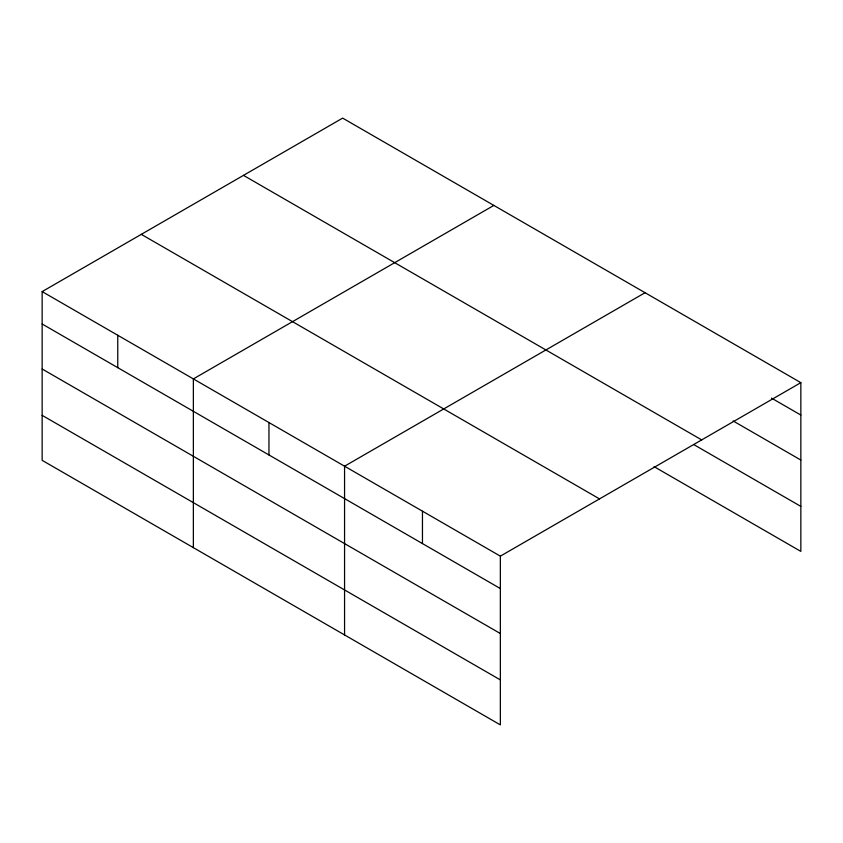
<?xml version="1.0" encoding="UTF-8"?>
<svg xmlns="http://www.w3.org/2000/svg" width="843" height="843" viewBox="0 0 843 843"><rect width="100%" height="100%" fill="white"/><g stroke="black" fill="none" stroke-linecap="round" stroke-linejoin="round"><path stroke-width="1.26" d="M500.352 633.536L500.352 556.148L42.15 291.604L42.15 460.341L500.352 724.885L500.352 633.536L42.15 368.992M654.094 466.664L800.85 551.396L800.85 382.659L342.648 118.115L42.15 291.604M493.85 205.418L193.363 378.907L193.363 547.644M645.064 292.711L344.566 466.2L344.566 634.937M500.352 556.148L800.85 382.659M771.503 398.117L800.85 415.062M733.115 420.942L800.85 460.046M243.479 175.365L701.692 439.909M693.599 444.482L800.85 506.401M141.308 234.354L599.521 498.898M42.15 324.007L500.352 588.551M42.15 415.346L500.352 679.89M422.459 511.174L422.459 543.577M268.959 422.554L268.959 454.957M117.757 335.251L117.757 367.653"/></g></svg>
